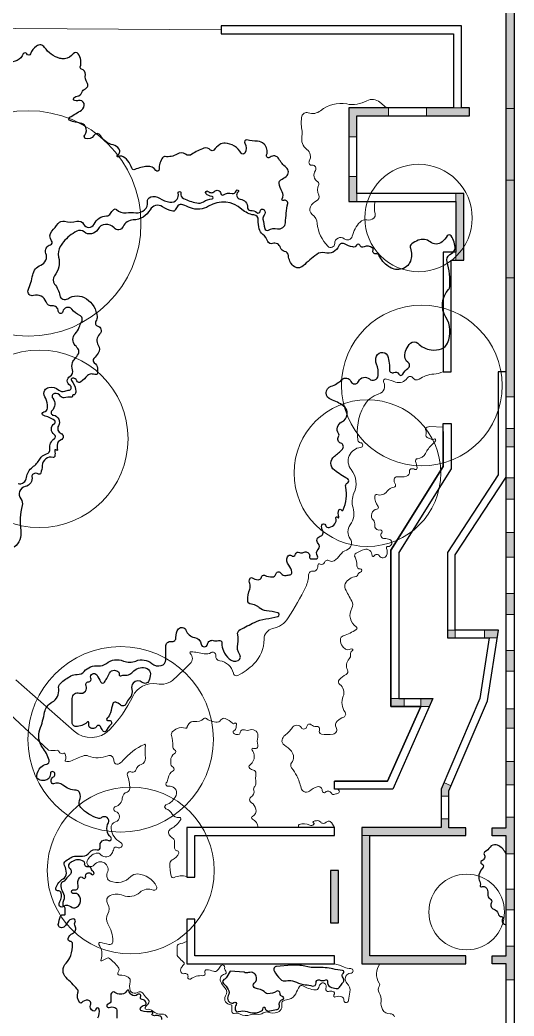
# Model space of a CAD drawing. Header units: millimetres. Extents: x 53631 to 681081, y 10060 to 293101.
# Drawn here: x 85563 to 100490, y 37081 to 67174 of the extents above; entities that cross this region are included whole.
import ezdxf

# ---------------------------------------------------------------- set-up
doc = ezdxf.new("R2010")
doc.units = ezdxf.units.MM
for name, color, linetype in [('archi', 7, 'Continuous'), ('rock', 30, 'Continuous'), ('water', 130, 'Continuous')]:
    doc.layers.add(name, color=color, linetype=linetype)
for name, color, linetype, lineweight in [('archiw', 255, 'Continuous', 0), ('plant', 90, 'Continuous', 0), ('road', 50, 'Continuous', 0)]:
    doc.layers.add(name, color=color, linetype=linetype, lineweight=lineweight)

msp = doc.modelspace()

# ---------------------------------------------------------------- hatches: boundary and pattern name
at = {"layer": 'archiw'}
h = msp.add_hatch(color=0, dxfattribs=at)
h.dxf.hatch_style = 1
h.paths.add_polyline_path([(100490, 68719), (100250, 68719), (100250, 64496), (100490, 64496)])
h = msp.add_hatch(color=0, dxfattribs=at)
h.dxf.hatch_style = 1
h.paths.add_polyline_path([(98968, 61686), (98968, 61926), (98728, 61926), (98728, 61686), (98728, 60154), (98728, 59914), (98968, 59914)])
h.paths.add_polyline_path([(95739, 62440), (95499, 62440), (95499, 61686), (95739, 61686), (95739, 61926)])
h.paths.add_polyline_path([(95739, 64275), (96698, 64275), (96698, 64515), (95499, 64515), (95499, 63641), (95739, 63641)])
h.paths.add_polyline_path([(99139, 64515), (98899, 64515), (98659, 64515), (97847, 64515), (97847, 64275), (99139, 64275)])
h = msp.add_hatch(color=0, dxfattribs=at)
h.dxf.hatch_style = 1
h.paths.add_polyline_path([(100490, 62332), (100250, 62332), (100250, 59380), (100490, 59380)])
h.paths.add_polyline_path([(100490, 64496), (100250, 64496), (100250, 62332), (100490, 62332)])
h = msp.add_hatch(color=0, dxfattribs=at)
h.dxf.hatch_style = 1
h.paths.add_polyline_path([(100490, 59380), (100250, 59380), (100250, 55788), (100490, 55788)])
h = msp.add_hatch(color=0, dxfattribs=at)
h.dxf.hatch_style = 1
h.paths.add_polyline_path([(100490, 53344), (100250, 53344), (100250, 52693), (100490, 52693)])
h.paths.add_polyline_path([(100490, 54835), (100250, 54835), (100250, 54282), (100490, 54282)])
h = msp.add_hatch(color=0, dxfattribs=at)
h.dxf.hatch_style = 1
h.paths.add_polyline_path([(100490, 44769), (100250, 44769), (100250, 44064), (100490, 44064)])
h.paths.add_polyline_path([(98591, 44041), (98371, 44135), (98284, 43933), (98284, 43725), (98524, 43725), (98524, 43883)])
h.paths.add_polyline_path([(100490, 46367), (100250, 46367), (100250, 45779), (100490, 45779)])
h.paths.add_polyline_path([(100490, 48126), (100250, 48126), (100250, 47496), (100490, 47496)])
h.paths.add_polyline_path([(100022, 48744), (99593, 48744), (99593, 48504), (99742, 48504), (99985, 48504)])
h.paths.add_polyline_path([(98715, 48744), (98475, 48744), (98475, 48504), (98715, 48504)])
h.paths.add_polyline_path([(100490, 49849), (100250, 49849), (100250, 49213), (100490, 49213)])
h.paths.add_polyline_path([(100490, 51690), (100250, 51690), (100250, 50941), (100490, 50941)])
h.paths.add_polyline_path([(97169, 46670), (97006, 46670), (96766, 46670), (96766, 46430), (97169, 46430)])
h.paths.add_polyline_path([(98040, 46670), (97671, 46670), (97671, 46430), (97934, 46432)])
h = msp.add_hatch(color=0, dxfattribs=at)
h.dxf.hatch_style = 1
h.paths.add_polyline_path([(100490, 39192), (100250, 39192), (100250, 38898), (99828, 38898), (99828, 38658), (100250, 38658), (100250, 38180), (100490, 38180)])
h.paths.add_polyline_path([(99034, 42764), (98524, 42764), (98524, 43041), (98284, 43041), (98284, 42778), (95895, 42778), (95895, 42538), (96135, 42538), (98524, 42538), (99034, 42538)])
h.paths.add_polyline_path([(100490, 43095), (100250, 43095), (100250, 42764), (99828, 42764), (99828, 42524), (100250, 42524), (100250, 41980), (100490, 41980)])
h.paths.add_polyline_path([(100490, 40911), (100250, 40911), (100250, 40293), (100490, 40293)])
h.paths.add_polyline_path([(96135, 42538), (95895, 42538), (95895, 38658), (99034, 38658), (99034, 38898), (96135, 38898)])
h.paths.add_polyline_path([(95186, 41483), (95066, 41483), (94946, 41483), (94946, 39901), (95186, 39901)])

# ---------------------------------------------------------------- linework, layer by layer
at = {"layer": 'archi'}
for points in [[(100250, 20012), (100250, 38658), (99828, 38658), (99828, 38898), (100250, 38898), (100250, 42524), (99828, 42524), (99828, 42764), (100250, 42764), (100250, 84623)], [(100490, 84863), (100490, 14401)], [(98345, 54745), (98345, 53686), (96766, 51152), (96766, 46430), (97671, 46430), (96668, 44173), (95066, 44173)], [(98345, 54745), (98345, 53686), (96766, 51152), (96766, 46430), (97671, 46430), (96668, 44173), (95066, 44173)], [(95066, 42778), (90602, 42778), (90602, 41278), (90842, 41278), (90842, 42538), (95066, 42538), (95066, 42778)], [(95066, 41483), (94946, 41483), (94946, 39901), (95186, 39901), (95186, 41483), (95066, 41483)], [(90602, 40009), (90602, 38658), (95066, 38658), (95066, 38898), (90842, 38898), (90842, 40009), (90602, 40009)]]:
    msp.add_lwpolyline(points, dxfattribs=at)
for points in [[(95739, 64275), (99139, 64275), (99139, 64515), (98899, 64515), (98899, 66998), (98659, 66998), (91639, 66998), (91639, 66758), (98659, 66758), (98659, 64515), (95499, 64515), (95499, 61686), (98728, 61686), (98728, 60154), (98345, 60154), (98345, 56547), (98585, 56547), (98585, 59914), (98728, 59914), (98968, 59914), (98968, 61686), (98968, 61926), (95739, 61926)], [(100250, 56547), (100010, 56547), (100010, 53432), (98475, 51084), (98475, 48504), (99742, 48504), (99459, 46670), (98284, 43933), (98284, 42778), (95895, 42778), (95895, 38658), (99034, 38658), (99034, 38898), (96135, 38898), (96135, 42538), (98524, 42538), (99034, 42538), (99034, 42764), (98524, 42764), (98524, 43883), (99692, 46604), (100022, 48744), (98715, 48744), (98715, 51013), (100250, 53361)], [(95066, 43933), (95066, 44173), (96668, 44173), (97671, 46430), (96766, 46430), (96766, 51152), (98345, 53686), (98345, 54985), (98585, 54985), (98585, 53617), (97006, 51084), (97006, 46670), (98040, 46670), (96824, 43933)]]:
    msp.add_lwpolyline(points, close=True, dxfattribs=at)
at = {"layer": 'archiw'}
for p, q in [((96698, 64515), (96698, 64275)), ((97847, 64515), (97847, 64275)), ((98659, 64515), (98899, 64515)), ((100250, 64496), (100490, 64496)), ((95499, 63641), (95739, 63641)), ((95499, 62440), (95739, 62440)), ((100250, 62332), (100490, 62332)), ((95739, 61926), (95739, 61686)), ((98728, 61686), (98728, 61926)), ((98728, 60154), (98728, 59914)), ((100250, 59380), (100490, 59380)), ((100490, 55788), (100250, 55788)), ((100490, 54835), (100250, 54835)), ((100490, 54282), (100250, 54282)), ((100490, 53344), (100250, 53344)), ((100490, 52693), (100250, 52693)), ((100490, 51690), (100250, 51690)), ((100490, 50941), (100250, 50941)), ((100490, 49849), (100250, 49849)), ((100490, 49213), (100250, 49213)), ((98715, 48744), (98475, 48744)), ((98715, 48744), (98715, 48504)), ((99593, 48504), (99593, 48744)), ((99742, 48504), (99985, 48504)), ((100490, 48126), (100250, 48126)), ((100490, 47496), (100250, 47496)), ((97006, 46670), (96766, 46670)), ((97169, 46670), (97169, 46430)), ((97671, 46430), (97671, 46670)), ((97671, 46430), (97934, 46432)), ((100490, 46367), (100250, 46367)), ((100490, 45779), (100250, 45779)), ((100490, 44769), (100250, 44769)), ((98371, 44135), (98591, 44041)), ((100490, 44064), (100250, 44064)), ((98284, 43725), (98524, 43725)), ((98284, 43041), (98524, 43041)), ((100490, 43095), (100250, 43095)), ((96135, 42538), (95895, 42538)), ((100490, 41980), (100250, 41980)), ((100490, 40911), (100250, 40911)), ((100490, 40293), (100250, 40293)), ((100490, 39192), (100250, 39192)), ((100490, 38180), (100250, 38180))]:
    msp.add_line(p, q, dxfattribs=at)
at = {"layer": 'plant'}
for centre, radius in [((85814, 61025), 3406), ((97604, 61190), 1622), ((97702, 56129), 2428), ((86150, 54521), 2680), ((96060, 53484), 2216), ((88606, 45441), 2800), ((88910, 41478), 2521), ((99058, 40225), 1142)]:
    msp.add_circle(centre, radius, dxfattribs=at)
at = {"layer": 'road'}
for points in [[(91639, 66878), (85438, 66918, 0.001953), (78741, 66935, 0.16663)], [(96639, 64515), (96436, 64689, 0.310476), (96042, 64731, -0.170613), (95435, 64635, 0.219756), (94646, 64433, -0.262882), (94274, 64369, 0.453348), (94082, 64263, 0.106766), (94082, 63869, -0.106766), (94082, 63666, 0.290777), (94231, 63262, -0.370709), (94305, 62911, 0.605686), (94391, 62783, -0.6387), (94487, 62623, 0.429614), (94561, 62282, -0.373895), (94588, 62198, 0.204877), (94588, 61877, -0.401243), (94526, 61710, 0.161224), (94339, 61530, 0.371282), (94394, 61296, -0.216586), (94544, 61028, 0.176019), (94866, 60335, 0.673925), (95071, 60421, -0.638041), (95362, 60561, 0.543223), (95599, 60637, -0.118271), (95836, 61067, -0.262499), (96038, 61134, 0.218379), (96249, 61185, 0.295201), (96295, 61320, -0.121994), (96295, 61686, -0.78254)], [(85435, 47235), (87200, 45687, 0.398866), (88267, 45728, 0.082511), (88970, 46739, -0.338008), (89696, 47113, 0.234197), (90224, 47266, 0.009044), (90707, 47728, 0.417449), (90707, 48035, -0.692607), (90731, 48088, -0.045027), (91129, 48027, 0.203264), (91339, 48061, -0.63092), (91477, 47973, 0.410462), (91599, 47816, -0.315609), (92011, 47437, 0.488101), (92146, 47372, 0.081262), (92628, 47718, 0.199768), (92936, 48466, -0.356437), (93197, 48787, 0.200641), (93667, 49109, 0.029979), (94197, 50047, 0.110131), (94285, 50415, -0.490403), (94425, 50520, 0.250013), (94504, 50537, 0.247352), (94565, 50693, -0.633826), (94637, 50738, 0.499845), (94760, 50782, -0.496146), (94910, 50838, 0.291155), (95054, 50838, 0.101611), (95232, 51010, -0.165761), (95433, 51160, 0.511961), (95541, 51499, -0.329458), (95541, 51925, 0.240086), (95626, 52437, -0.186739), (95654, 52876, 0.283216), (95569, 53588, -0.595402), (95854, 54258, 0.910012), (95854, 54401, -0.341488), (95775, 54475, -0.166037), (95950, 55506, -0.198046), (96409, 55878, 0.473728), (96552, 56221, -0.669929), (96638, 56326, -0.010541), (96908, 56236, 0.344849), (97262, 56354, -0.537053), (97442, 56354, 0.423073), (97622, 56320, -0.139062), (98064, 56475, 0.093942), (98345, 56547, -0.590516)], [(98345, 54875), (98345, 54875), (97940, 54890, 0.2524), (97814, 54827, 0.319105), (97814, 54802, -0.24523), (97832, 54670, 0.455894), (97902, 54544, -0.115724), (97982, 54507, 0.34522), (98071, 54507, -0.911656), (98120, 54456, -0.025761), (98011, 54344, 0.090464), (97814, 54081, -0.263547), (97572, 53919, 0.486645), (97515, 53833, -0.039759), (97561, 53643, -0.301), (97539, 53596, -0.293593), (97488, 53596, 0.24578), (97371, 53608, 0.367461), (97328, 53526, -0.412798), (97241, 53389, -0.081498), (96962, 53372, 0.404087), (96866, 53296, 0.190501), (96904, 53142, -0.569693), (96869, 53064, 0.213547), (96652, 52934, -0.337139), (96344, 52837, 0.512826), (96284, 52795, 0.160147), (96381, 52478, -0.551628), (96349, 52399, 0.604826), (96239, 52059, -0.239803), (96284, 51917, 0.530035), (96441, 51768, -0.718026), (96493, 51681, 0.65739), (96579, 51506, -0.120219), (96733, 51477, -0.845232), (96677, 51267, 0.568159), (96636, 51211, -0.203483), (96636, 50995, -0.60111), (96429, 50977, 0.543469), (96257, 50977, -0.773842), (96200, 50996, 0.52661), (95971, 51177, 0.054582), (95718, 51067, 0.416559), (95685, 50943, -0.154929), (95742, 50686, 0.467334), (95837, 50590, -0.964022), (95850, 50492, 0.332126), (95772, 50411, -0.358663), (95718, 50360, 0.266165), (95391, 50142, 0.235471), (95391, 49989, 0.015845), (95590, 49619, -0.269177), (95590, 49402, 0.399513), (95725, 48837, -0.54271), (95725, 48759, -0.064564), (95332, 48571, 0.32474), (95245, 48450, 0.158239), (95310, 48251, 0.092704), (95401, 48166, 0.29279), (95543, 48166, -0.29279), (95606, 48166, -0.596204), (95602, 48115, 0.356787), (95546, 48004, -0.253302), (95509, 47871, 0.322944), (95460, 47538, -0.422267), (95415, 47404, 0.100989), (95206, 47243, 0.446854), (95224, 47096, -0.353716), (95328, 46741, 0.263356), (95385, 46261, -0.485157), (95345, 46115, 0.086049), (95148, 45989, 0.349632), (95118, 45798, -0.513424), (95027, 45602, -0.095017), (94669, 45602, -0.471813), (94609, 45712, 0.563234), (94518, 45833, -0.208328), (94362, 45884, 0.605944), (94231, 45833, -0.698043), (94065, 45793, 0.534126), (93787, 45793, -0.087163), (93566, 45561, 0.189823), (93480, 45425, 0.309185), (93551, 45264, -0.075074), (93762, 45083, -0.357232), (93771, 44735, 0.342387), (93771, 44581, -0.047468), (93925, 44339, -0.065264), (94056, 43968, 0.220401), (94135, 43863, 0.305235), (94309, 43880, -0.099119), (94547, 44008, -0.518572), (94693, 43895, 0.67343), (94798, 43846, -0.49589), (94970, 43817, 0.393695), (95077, 43780, -0.027818), (95179, 43817, 0.441431), (95208, 43881, 0.206971), (95155, 43933, -1.537185)], [(90021, 37033, 0.362669), (89846, 37142, -0.226009), (89575, 37229, 0.239442), (89384, 37284, -0.676077), (89348, 37340, -0.029129), (89437, 37451, 0.444), (89423, 37596, -0.115088), (89297, 37743, 0.43234), (89110, 37796, -0.324585), (88923, 37813, -0.134102), (88897, 37853, -0.153981), (88893, 38116, 0.358906), (88834, 38255, 0.12219), (88575, 38318, -0.639143), (88531, 38412, 0.365319), (88531, 38561, 0.042646), (88269, 38823, 0.306403), (88196, 38830, -0.003259), (88042, 38749, -0.669975), (88011, 38775, 0.226885), (87949, 39248, -0.648183), (87984, 39303, -0.034526), (88247, 39244, 0.515532), (88373, 39342, 0.119716), (88219, 39872, -0.266374), (88219, 40168, 0.279059), (88212, 40473, -0.469432), (88293, 40726, -0.193928), (88678, 40726, 0.288135), (89185, 40817, -0.29076), (89590, 40888, 0.70296), (89691, 40999, 0.25534), (89124, 41374, 0.227454), (88911, 41293, -0.310003), (88293, 41161, -0.434874), (88202, 41404, 0.913881), (87807, 41647, -0.884495), (87594, 41768, -0.237318), (87864, 42000, -0.276057), (88008, 41956, 0.509034), (88341, 41992, 0.07097), (88397, 42131, -0.526635), (88512, 42175, 1.064601), (88604, 42326, -0.253499), (88317, 42752, -0.362802), (88451, 42947, 0.757402), (88451, 43265, -0.757402), (88451, 43408, 0.321077), (88656, 43665, -0.313539), (88800, 43850, 0.329972), (88881, 43960, 0.088192), (88808, 44354, -0.656823), (88917, 44459, 0.438478), (89075, 44531, -0.240068), (89228, 44685, 0.351553), (89352, 44873, -0.047932), (89352, 45269, 0.575372), (89323, 45290, 0.113316), (88672, 44797, -0.127328), (88528, 44695, -0.485277), (88408, 44766, 0.062651), (88378, 44884, 0.423733), (88222, 44947, -0.200231), (87635, 44937, 0.191067), (87467, 44937, 0.006935), (87090, 44782, -0.205482), (86943, 44782, -0.413711), (86934, 44803, 0.251963), (86915, 45016, 0.422468), (86885, 45022, -0.506045), (86751, 45067, 0.33593), (86690, 45110, -0.017128), (86429, 45110), (85122, 46332)], [(92755, 42778, 0.291186), (92585, 43033, -0.650199), (92585, 43111, 0.368799), (92693, 43336, 0.175452), (92559, 43528, -0.116359), (92511, 43583, -0.4053), (92543, 43697, 0.346929), (92628, 43909, -0.280032), (92657, 44019, 0.228923), (92690, 44107, -0.047614), (92690, 44420, 0.377678), (92621, 44514, -0.095503), (92506, 44564, -0.525995), (92506, 44664, 0.152227), (92622, 44812, 0.128944), (92639, 44970, 0.127579), (92577, 45116, -0.803407), (92622, 45169, 0.647638), (92748, 45269, -0.124604), (92748, 45511, 0.584228), (92522, 45726, -0.149212), (92348, 45726, 0.467724), (92211, 45637, -0.347391), (92159, 45584, -0.204901), (92017, 45626, -0.533632), (92024, 45701, 0.236996), (92094, 45800, 0.045806), (92101, 45907, 0.65421), (92051, 45927, -0.410117), (91981, 45927, 0.100981), (91763, 46069, 0.363542), (91634, 46026, -0.318588), (91478, 45960, -0.021657), (91303, 46007, -0.099154), (91194, 46066, 0.363166), (91117, 46066, -0.202743), (90836, 45980, 0.257158), (90664, 45907, 0.092504), (90610, 45805, -0.407166), (90565, 45780, 0.166659), (90310, 45766, 0.114395), (90166, 45664, 0.255847), (90140, 45553, -0.078526), (90177, 45233, 0.278729), (90236, 45126, -0.577092), (90236, 45014, 0.278734), (90118, 44801, -0.020266), (90118, 44727, 0.275274), (90188, 44599, -0.568559), (90188, 44487, 0.223556), (90044, 44273, -0.116986), (89985, 44129, 0.681737), (90054, 44023, -0.24922), (90236, 43970, -0.310236), (90280, 43746, -0.206864), (89974, 43458, 0.700995), (89974, 43346, -0.183284), (90166, 43181, 0.331779), (90375, 43084, -0.642257), (90421, 43022, -0.153413), (90124, 42740, 0.504775), (90087, 42534, 0.058492), (90192, 42447, -0.210766), (90229, 42389, -0.07976), (90229, 42194, 0.419925), (90321, 42069, -0.483519), (90361, 42001, -0.201551), (90171, 41804, 0.281309), (90096, 41698, 0.082446), (90133, 41307, 0.460798), (90218, 41266, -0.165474), (90602, 41300, -71.720758)], [(95066, 42778), (94970, 42924, 0.486775), (94814, 42938, -0.435493), (94648, 42938, 0.242954), (94518, 42984, 0.056516), (94429, 42962, 0.69378), (94429, 42920, -0.512156), (94441, 42875, -0.354156), (94318, 42849, 0.203004), (94001, 42871, 0.454658), (93979, 42816, -0.503471), (93966, 42790, 0.028358), (93914, 42778, -18.018188)], [(90602, 39333, -0.031419), (90364, 39251, 0.346793), (90308, 39173, -0.017593), (90308, 38969, 0.207794), (90350, 38861, 0.013208), (90508, 38710, -0.44487), (90508, 38625, 0.073307), (90435, 38537, 0.279157), (90435, 38398, 0.35431), (90531, 38363, -0.627471), (90636, 38259, 0.731138), (90713, 38201, -0.180816), (91088, 38301, 0.579366), (91153, 38394, -0.567488), (91211, 38479, -0.076139), (91408, 38436, 0.310401), (91535, 38467, 0.053873), (91624, 38591, -0.830206), (91748, 38548, 0.215411), (91779, 38440, -0.578277), (91744, 38344, 0.471271), (91624, 38132, 0.11154), (91754, 37938, -0.375276), (91777, 37690, 0.322799), (91777, 37512, 0.213013), (91929, 37424, -0.430226), (91968, 37373, 0.080758), (91968, 37212, 0.42646), (92038, 37163, -0.172022), (92214, 37139, 0.206547), (92520, 37117, -0.129103), (92735, 37134, 0.204333), (92915, 37175, -0.242033), (93056, 37197, 0.161939), (93351, 37197, 0.266869), (93470, 37331, 0.103639), (93470, 37453, -0.392996), (93527, 37546, -0.014624), (93695, 37589, 0.24425), (93895, 37758, -0.047034), (94008, 37973, -0.397028), (94106, 37996, 0.047099), (94278, 37918, 0.05473), (94493, 37869, 0.400633), (94588, 37942, -0.199322), (94670, 38075, -0.32237), (94756, 38075, -0.335124), (94807, 37910, 0.602507), (94885, 37824, -0.126618), (95015, 37824, -0.544316), (95050, 37719, 0.800467), (95097, 37660, -0.231156), (95289, 37660, -0.289993), (95351, 37558, 0.293759), (95390, 37496, 0.523277), (95493, 37555, -0.033077), (95531, 37806, 0.271428), (95443, 38076, -0.240381), (95386, 38221, -0.385355), (95556, 38375, 0.999052), (95556, 38516, -0.107555), (95355, 38560, 0.051475), (95066, 38658, 0.410503)], [(96435, 38658, 0.321664), (96416, 38079, -0.303431), (96416, 37977, 0.303431), (96416, 37785, -0.185966), (96473, 37529, 0.163422), (96518, 37279, 0.288796), (96749, 37151, -0.333147), (96883, 37062, -0.052173)]]:
    msp.add_lwpolyline(points, format="xyb", dxfattribs=at)
at = {"layer": 'rock'}
for points in [[(85505, 53166, 0.45459), (85762, 53350, -0.217737), (85945, 53665, 0.111772), (86161, 53906, -0.209292), (86368, 54063, 0.391069), (86468, 54213, -0.292886), (86606, 54528, 0.53495), (86606, 54645, -0.53495), (86606, 54986, 0.53495), (86606, 55078, 0.089014), (86281, 55220, -0.849931), (86289, 55336, 0.361918), (86398, 55445, 0.045658), (86398, 55545, 0.120355), (86313, 55791, -0.293177), (86313, 55986, -0.189335), (86433, 56073, -0.257648), (86737, 55994, 0.279859), (86920, 55955, -0.02835), (87057, 55994, 0.695597), (87076, 56135, -0.600583), (87076, 56412, 0.369839), (87151, 56605, -0.169216), (87151, 56823, -0.098925), (87217, 56935, 0.057876), (87328, 57091, 0.254505), (87328, 57217, 0.067431), (87235, 57343, -0.403909), (87235, 57696, 0.110768), (87353, 57889, -0.048358), (87428, 58057, 0.431887), (87370, 58250, -0.103281), (87134, 58434, 0.6293), (86854, 58362, -0.916783), (86720, 58377, 0.455776), (86545, 58535, -0.354241), (86355, 58655, 0.411401), (85969, 58848, -0.637864), (85814, 59014, 0.048499), (85948, 59469, -0.254649), (86195, 59769, 0.406652), (86350, 60123, -0.440744), (86484, 60385, 0.542455), (86521, 60503, -0.369533), (86528, 60794, 0.023273), (86716, 61025, -0.311799), (86912, 61092, 0.138468), (87285, 61092, -0.356582), (87484, 61005, 0.614284), (87801, 61007, -0.272027), (88181, 61255, 0.247531), (88297, 61323, -0.063869), (88399, 61449, -0.400336), (88480, 61449, 0.219955), (88769, 61350, -0.052267), (89062, 61350, 0.214281), (89330, 61439, 0.244517), (89418, 61680, -0.368367), (89513, 61826, -0.217953), (89775, 61788, 0.105194), (90095, 61667, 0.277202), (90308, 61755, 0.223987), (90346, 61941, -1.274871), (90428, 61941, 0.357776), (90504, 61782, 0.053659), (90902, 61646, 0.205083), (91110, 61684, -0.139839), (91366, 61765, 0.969618), (91366, 61842, -0.207253), (91181, 61929, -0.977697), (91251, 61994, 0.424668), (91437, 61994, -0.636226), (91628, 61929, 0.563953), (91710, 61891, -0.225272), (91971, 61930, 0.459878), (92092, 62006, -1.43987), (92152, 61974, 0.65124), (92218, 61760, -0.392323), (92438, 61502, 0.458791), (92525, 61420, -0.217862), (92723, 61354, 0.64162), (92816, 61392, -0.671546), (92937, 61436, -0.385902), (92937, 61277, 0.243467), (92905, 61156, -0.017731), (92957, 60877, 0.536573), (93068, 60825, -0.198101), (93345, 60868, 0.467619), (93584, 61046, -0.02867), (93651, 61630, 0.607104), (93534, 61718, -0.743098), (93484, 61774, 0.279433), (93484, 61979, -0.111965), (93395, 62246, -0.304331), (93447, 62343, 0.041502), (93604, 62444, 0.493474), (93604, 62718, -0.107028), (93386, 62976, 0.477757), (93122, 63026, -0.761818), (93016, 63099, 0.291877), (92938, 63423, 0.178061), (92741, 63510, -0.027332), (92422, 63547, 0.631168), (92355, 63451, -0.261228), (92355, 63149, -0.585757), (92243, 63149, 0.255018), (91761, 63451, 0.166495), (91599, 63407, 0.068583), (91420, 63244, -0.466424), (91324, 63244, 0.310481), (91123, 63300, 0.069199), (90759, 63116, -0.313548), (90563, 63116, 0.300088), (90309, 63122, -0.175873), (89947, 63045, 0.278128), (89873, 63013, 0.172253), (89771, 62662, -0.758359), (89670, 62627, 0.270035), (89408, 62750, 0.080212), (89034, 62655, -0.457272), (88939, 62701, 0.082911), (88861, 62870, 0.1123), (88678, 63041, 0.27031), (88534, 63041, -1.015045), (88509, 63084, 0.431204), (88558, 63271, 0.203061), (88379, 63398, -0.215955), (87998, 63681, 0.588883), (87792, 63681, -0.369492), (87548, 63590, -0.519791), (87521, 63689, 0.326583), (87539, 63955, 0.212291), (87386, 64057, -0.035418), (87078, 64133, -0.647414), (87067, 64232, 0.007029), (87424, 64450, 0.335275), (87499, 64648, 0.406926), (87335, 64740, -0.172369), (87190, 64752, -0.368385), (87177, 64779, -0.320178), (87294, 64875, 0.301991), (87432, 64981, -0.211529), (87541, 65097, 0.470769), (87593, 65277, -0.191039), (87539, 65522, 0.404295), (87424, 65688, -0.453452), (87384, 65757, 0.247674), (87320, 66154, 0.499182), (87175, 66154, -0.208879), (86909, 66003, -0.090295), (86773, 66014, -0.181787), (86307, 66345, 0.429974), (86064, 66385, 0.131045), (85879, 66148, -0.661138), (85775, 66148, 0.661138), (85665, 66148, -0.362066), (85213, 65917, 0.349457)], [(87586, 45949, -0.174109), (87256, 45828, -0.41737), (87144, 45941, 0.002513), (87144, 46286, -0.002513), (87144, 46679, -0.500789), (87361, 46840, 0.302002), (87545, 46896, 0.294315), (87564, 47054, -0.544156), (87640, 47180, 0.538898), (87709, 47293, -0.955762), (87882, 47385, -0.004565), (88005, 47171, 0.585175), (88118, 47171, -0.014412), (88184, 47281, 0.037074), (88269, 47438, -0.321271), (88421, 47526, -0.141827), (88540, 47479, -0.341385), (88559, 47407, 0.69938), (88610, 47359, -0.15694), (88729, 47378, 0.182028), (88880, 47410, 0.052996), (89003, 47507, -0.308306), (89403, 47580, -0.309194), (89504, 47416, -0.082449), (89460, 47212, -0.513748), (89258, 47161, 0.407069), (88984, 47142, 0.255743), (88942, 46958, -0.256531), (88877, 46683, 0.080709), (88770, 46516, -0.523093), (88597, 46481, 0.11203), (88462, 46563, 0.428733), (88367, 46513, 0.008818), (88298, 46245, -0.166515), (88194, 46082, 0.863164), (88238, 46006, -0.829841), (88310, 45892, 0.083161), (88164, 45701, -0.60251), (88068, 45701, 0.018662), (87992, 45832, 0.55274), (87881, 45832, -0.444632), (87679, 45796, -0.342211), (87648, 45920, 0.984323), (87586, 45949, 3.613678)], [(100209, 42050, 0.201881), (99946, 42253, 0.316361), (99765, 42187, -0.108718), (99610, 42043, 0.399918), (99588, 41966, -0.448648), (99514, 41770, 0.687466), (99514, 41678, -0.550858), (99540, 41549, 0.214157), (99425, 41268, 0.11518), (99469, 41106, -0.25167), (99469, 41028, 0.7148), (99510, 40984, -0.433281), (99676, 40914, -0.112064), (99697, 40755, 0.293945), (99760, 40635, -0.406675), (99802, 40488, 0.481246), (99877, 40313, -0.279088), (100006, 40175, 0.356514), (100119, 40086, -0.565516), (100148, 40037, 0.243327), (100148, 39895, 0.353155), (100250, 39850), (100250, 41980), (100209, 42050)], [(87552, 41278, -0.901345), (87717, 41370, 1.186818), (87782, 41435, -0.204593), (87719, 41536, 0.459173), (87634, 41590, -0.558529), (87519, 41691, 0.304127), (87490, 41754, 0.28605), (87148, 41754, 0.054621), (87051, 41678, 0.462657), (87061, 41546, -0.477596), (87070, 41344, 0.044694), (86897, 41159, -0.160107), (86859, 41134, 0.234347), (86813, 41093, 0.217868), (86822, 40900, -0.026132), (86881, 40771, -0.189054), (86881, 40575, 0.10078), (86857, 40439, 0.544608), (86902, 40412, -0.293732), (87100, 40388, 0.303489), (87271, 40371, 0.320229), (87394, 40618, 0.146036), (87335, 40741, 0.28392), (87200, 40780, -1.317807), (87200, 40894, 0.606128), (87321, 41023, -0.258287), (87362, 41261, -0.480635), (87460, 41261, 0.595076), (87552, 41278, -0.722314)], [(93770, 38618), (93315, 38583, 0.550321), (93241, 38444, 0.070205), (93432, 38197, 0.245576), (93605, 38145, -0.095467), (93796, 38145, -0.064201), (93919, 38105, 0.082107), (94183, 38028, -0.027726), (94404, 37989, 0.527996), (94508, 38085, -0.544867), (94608, 38171, 0.142142), (94808, 38171, -0.555987), (94851, 38132, 0.331641), (94933, 37967, 0.083413), (95116, 37911, 0.27859), (95216, 37954, -0.003415), (95294, 38063, -0.002351), (95348, 38137, 0.198324), (95310, 38270, -0.455707), (95329, 38370, 0.727925), (95308, 38462, -0.028632), (95018, 38506, 0.062255), (94551, 38545, -0.071578), (94170, 38584, 0.080846), (93770, 38618, 5.213237)], [(92333, 38404), (91914, 38438), (91813, 38263, -0.15223), (91725, 38182, 0.53916), (91709, 38067, -0.084172), (91857, 37885, -0.262902), (91857, 37702, 0.262902), (91857, 37546, 0.215364), (91963, 37469, 0.266616), (92021, 37488, -0.946128), (92099, 37425, 0.223041), (92069, 37267, 0.445621), (92167, 37216, -0.180842), (92432, 37216, 0.180842), (92825, 37216, 0.283011), (92914, 37331, -0.895829), (92966, 37331, 0.483158), (93115, 37238, -0.073252), (93311, 37276, 0.491033), (93401, 37404, -0.419624), (93495, 37579, 0.788504), (93490, 37675, -0.387593), (93426, 37761, 0.611384), (93319, 37829, -0.133341), (93050, 37756, -0.208139), (92981, 37786, 0.173036), (92776, 37893, -0.130544), (92643, 37949, -0.491935), (92643, 38077, 0.345094), (92699, 38295, 0.160227), (92622, 38380, 0.220459), (92469, 38393, -0.217284), (92333, 38404, -3.849344)], [(88767, 37802, -0.364511), (88433, 37796, 0.607795), (88312, 37739, 0.020235), (88312, 37549, -0.368875), (88228, 37443, 1.094901), (88259, 37341, -0.191689), (88429, 37341, -0.351579), (88494, 37227, 0.080328), (88494, 37015, 0.224194)], [(89854, 36975, 0.430898), (89758, 37092, 0.036241), (89631, 37092, -0.159975), (89563, 37109, -0.55198), (89563, 37154, 0.770854), (89546, 37208, -0.072803), (89241, 37238, -0.470178), (89202, 37319, -0.261608), (89322, 37406, 0.428838), (89373, 37474, 0.349607), (89251, 37585, -0.541273), (89207, 37661, 0.826778), (89115, 37732, -0.376311), (88927, 37732, -0.141546), (88854, 37846, 0.588451), (88798, 37858, 0.037966), (88767, 37802, 0.244899)]]:
    msp.add_lwpolyline(points, format="xyb", dxfattribs=at)
at = {"layer": 'water'}
msp.add_lwpolyline([(87920, 37027, 0.160269), (87958, 37288, 0.840056), (87860, 37288, -0.501176), (87764, 37240, -0.396712), (87699, 37416, 0.497899), (87617, 37558, 0.24815), (87426, 37486, -0.452081), (87375, 37486, -0.268371), (87315, 37788, 0.270876), (87293, 37895, 0.017327), (86959, 38242, -0.422953), (86959, 38682, 0.122867), (87099, 38907, 0.081211), (87153, 39263, 0.377589), (87084, 39338, -0.452419), (87023, 39426, -0.241784), (87155, 39578, 0.462333), (87231, 39802, -0.277243), (87231, 39926, 0.549444), (87187, 40014, 0.330398), (86993, 39899, -0.096254), (86923, 39793, -0.261984), (86786, 39754, -0.392554), (86723, 39848, -0.057323), (86793, 40099, -0.415379), (86887, 40138, 0.520132), (86930, 40165, 0.02258), (86930, 40341, 0.56012), (86858, 40381, -0.51619), (86747, 40433, -0.18701), (86766, 40538, 0.231934), (86796, 40829, 0.386734), (86734, 40861, -0.602779), (86647, 40955, -0.174662), (86871, 41229, 0.261144), (86968, 41398, 0.130199), (86910, 41625, -0.406319), (86950, 41772, 0.01504), (87114, 41876, -0.161857), (87241, 41912, 0.023479), (87457, 41912, 0.230676), (87668, 42027, -0.321402), (87899, 42107, 0.580495), (87987, 42191, -0.650183), (88238, 42386, 0.882811), (88306, 42482, -0.346742), (88234, 42920, 0.383379), (88198, 43075, 0.315726), (88027, 43075, -0.229905), (87920, 43058, -0.132463), (87404, 43379, -0.293969), (87365, 43593, 0.198504), (87365, 43831, 0.296736), (87262, 43902, -0.173744), (86863, 44056, 0.286979), (86574, 44101, -0.336058), (86535, 44111, -0.475889), (86577, 44311, 0.559557), (86588, 44453, 0.324838), (86500, 44453, 0.217556), (86491, 44437, -0.079084), (86454, 44286, -0.093395), (86439, 44263, -0.175994), (86301, 44197, -0.13331), (86133, 44225, -0.327679), (86070, 44339, -0.160363), (86192, 44596, -0.163189), (86375, 44693, 0.45977), (86446, 44810, 0.082772), (86244, 45199, -0.256115), (86165, 45739, 0.044638), (86309, 46260, -0.229759), (86531, 46564, 0.316043), (86734, 46963, -0.242178), (86793, 47133, -0.068209), (87100, 47356, -0.131064), (87297, 47402, 0.22557), (87506, 47493, -0.242385), (87932, 47663, 0.194455), (88174, 47735, -0.273877), (88692, 47807, 0.200832), (89065, 47807, -0.285954), (89550, 47729, 0.261483), (89831, 47670, 0.311572), (89969, 47847, 0.028662), (89969, 48246, -0.485649), (90139, 48396, 0.49258), (90277, 48521, -0.191477), (90355, 48776, -0.591488), (90578, 48737, 0.277249), (90834, 48521, -0.322563), (91037, 48318, 0.850098), (91233, 48318, -0.440797), (91403, 48429, 0.126466), (91561, 48429, -0.503929), (91665, 48344, 0.121737), (91711, 48115, 0.086744), (91881, 47873, 0.320238), (92156, 47827, 0.454282), (92202, 47997, -0.208664), (92143, 48324, 0.117135), (92143, 48599, -0.344334), (92215, 48756, -0.007083), (92648, 48972, -0.075593), (92988, 49077, 0.023526), (93351, 49148, 0.78359), (93351, 49267, 0.035129), (93009, 49326, -0.151106), (92793, 49417, 0.028456), (92729, 49466, 0.137831), (92554, 49522, -0.403514), (92443, 49638, -0.090894), (92506, 49977, 0.184637), (92506, 50146, -0.184637), (92506, 50294, -0.462605), (92576, 50319, 0.110277), (92758, 50261, 0.412563), (92857, 50344, -0.51022), (92948, 50397, 0.106867), (93195, 50348, 0.350607), (93290, 50426, -0.677845), (93455, 50455, 0.320398), (93602, 50393, -0.026754), (93724, 50414, 0.426609), (93781, 50489, 0.132), (93685, 50704, -0.26079), (93641, 50958, -0.525796), (93765, 50992, 0.367201), (93864, 50992, 0.167427), (93889, 51035, -0.50895), (94006, 51088, 0.263745), (94123, 51088, -0.457216), (94312, 51020, -0.187754), (94312, 50958, 0.547999), (94362, 50891, -0.031631), (94504, 50891, 0.62092), (94553, 50976, -0.352075), (94572, 51181, 0.402597), (94572, 51360, -0.569903), (94631, 51575, 0.500218), (94705, 51760, -0.199969), (94682, 51911, -0.784249), (94791, 51911, 0.416925), (94908, 51841, 0.168672), (95078, 51953, 0.263242), (95101, 52122, -0.967779), (95161, 52148, 0.993725), (95200, 52166, -0.218391), (95200, 52372, -0.641509), (95271, 52372, 0.641509), (95328, 52372, 0.161351), (95404, 53057, -0.327501), (95464, 53191, 0.583307), (95464, 53311, -0.030693), (95063, 53572, -0.503807), (95063, 53992, 0.044467), (95303, 54206, 0.55246), (95257, 54386, -0.508802), (95190, 54587, 0.319977), (95190, 54680, -0.472331), (95283, 55028, 0.580107), (95330, 55518, 0.071745), (94961, 55705, -0.716503), (94961, 56107, 0.111305), (95289, 56309, -0.525717), (95558, 56255, 0.658945), (95793, 56255, -0.510861), (96121, 56329, 0.606834), (96383, 56429, 0.124082), (96336, 56778, -0.192738), (96336, 57019, -0.763988), (96685, 56979, 0.009345), (96725, 56744, -0.094577), (96725, 56624, 0.624321), (96859, 56523, -0.411583), (97007, 56476, 0.605394), (97134, 56476, -0.120556), (97282, 56644, 0.521852), (97282, 56831, -0.24006), (97192, 56999, -0.207455), (97361, 57409, -0.40646), (97579, 57409, 0.15694), (97987, 57206, 0.13403), (98299, 57243, 0.190503), (98478, 57412, 0.252478), (98430, 58196, -0.33777), (98511, 59034, 0.173851), (98546, 59113, 0.082263), (98466, 59870, -0.32706), (98547, 60083, 0.172119), (98709, 60249), (98709, 60249), (98709, 60249), (98709, 60249, 0.17342), (98586, 60649, 0.586169), (98472, 60649, -0.084375), (98318, 60467, -0.348982), (97958, 60467, 0.274062), (97595, 60517, 0.055539), (97398, 60407, 0.336564), (97357, 60275, -0.175877), (97357, 59886, -0.275262), (97055, 59640, -0.194408), (96694, 59727, -0.12326), (96406, 60065, 0.33533), (96324, 60106, -0.585538), (96232, 60215, 0.343605), (96208, 60294, 0.267459), (95966, 60316, -0.428587), (95830, 60370, 0.653257), (95735, 60372, -0.351237), (95617, 60315, -0.068381), (95364, 60410, 0.447922), (95197, 60349, -0.381005), (94771, 60137, 0.231394), (94528, 60091, 0.027478), (94115, 59744, -0.395222), (93820, 59744, -0.191863), (93675, 60053, 0.347788), (93559, 60183, -0.284367), (93434, 60294, 0.423842), (93192, 60419, -0.399127), (93053, 60484, 0.129795), (92900, 60693, -0.162604), (92793, 60860, -0.069825), (92764, 61130, 0.388651), (92633, 61283, -0.157972), (92269, 61452, 0.339437), (91263, 61545, -0.243329), (90711, 61499, -0.002643), (90488, 61592, 0.315858), (90336, 61560, 0.095071), (90257, 61434, -0.368265), (90181, 61394, -0.098881), (89871, 61528, 0.445144), (89494, 61439, -0.26936), (88988, 61133, 0.290567), (88677, 60929, -0.552605), (88405, 60891, 0.522999), (87912, 60846, -0.464466), (87501, 60769, 0.296193), (87281, 60792, 0.105688), (86878, 60467, 0.033199), (86783, 60333, 0.197559), (86732, 60011, -0.226845), (86609, 59446, 0.342887), (86609, 59196, -0.114761), (86768, 58850, 0.530954), (87009, 58751, -0.301255), (87570, 58751, -0.228385), (87893, 58208, -0.167848), (87860, 58078, 0.496554), (87916, 57923, -0.239289), (88009, 57832, -0.297171), (87970, 57678, 0.369646), (87930, 57348, -0.30231), (87930, 57108, -0.049481), (87797, 56946, 0.467299), (87808, 56816, -0.218408), (87903, 56656, -0.051821), (87903, 56491, -0.453356), (87857, 56459, 0.046795), (87721, 56478, 0.220666), (87607, 56432, -0.030992), (87405, 56240, -0.516608), (87286, 56271, 0.352301), (87150, 56351, 0.581573), (87122, 56280, -0.125187), (87246, 56010, -0.171499), (87222, 55861, -0.371416), (87187, 55848, 0.626002), (87147, 55809, -0.532699), (87121, 55776, 0.067766), (86899, 55761, -0.313995), (86792, 55808, 0.305506), (86608, 55890, 0.575713), (86554, 55744, -0.394368), (86530, 55368, 0.628767), (86573, 55233, -0.537984), (86725, 54913, 0.466499), (86805, 54682, -0.686443), (86805, 54488, 0.292397), (86684, 54325, 0.097442), (86702, 54191, -0.780671), (86677, 54175, 0.186233), (86639, 54190, 0.470404), (86617, 54165, -0.094888), (86613, 53989, -0.425335), (86567, 53960, 0.473351), (86237, 53717, -0.070703), (86191, 53480, -0.475949), (86125, 53456, 0.276705), (85959, 53456, 0.315346), (85927, 53385, -0.408404), (85724, 53078, 0.55487), (85589, 52706, -0.236211), (85631, 52505, 0.103708), (85589, 51751, -0.267423), (85392, 51244, 0.381018)], format="xyb", dxfattribs=at)

doc.saveas('drawing.dxf')
